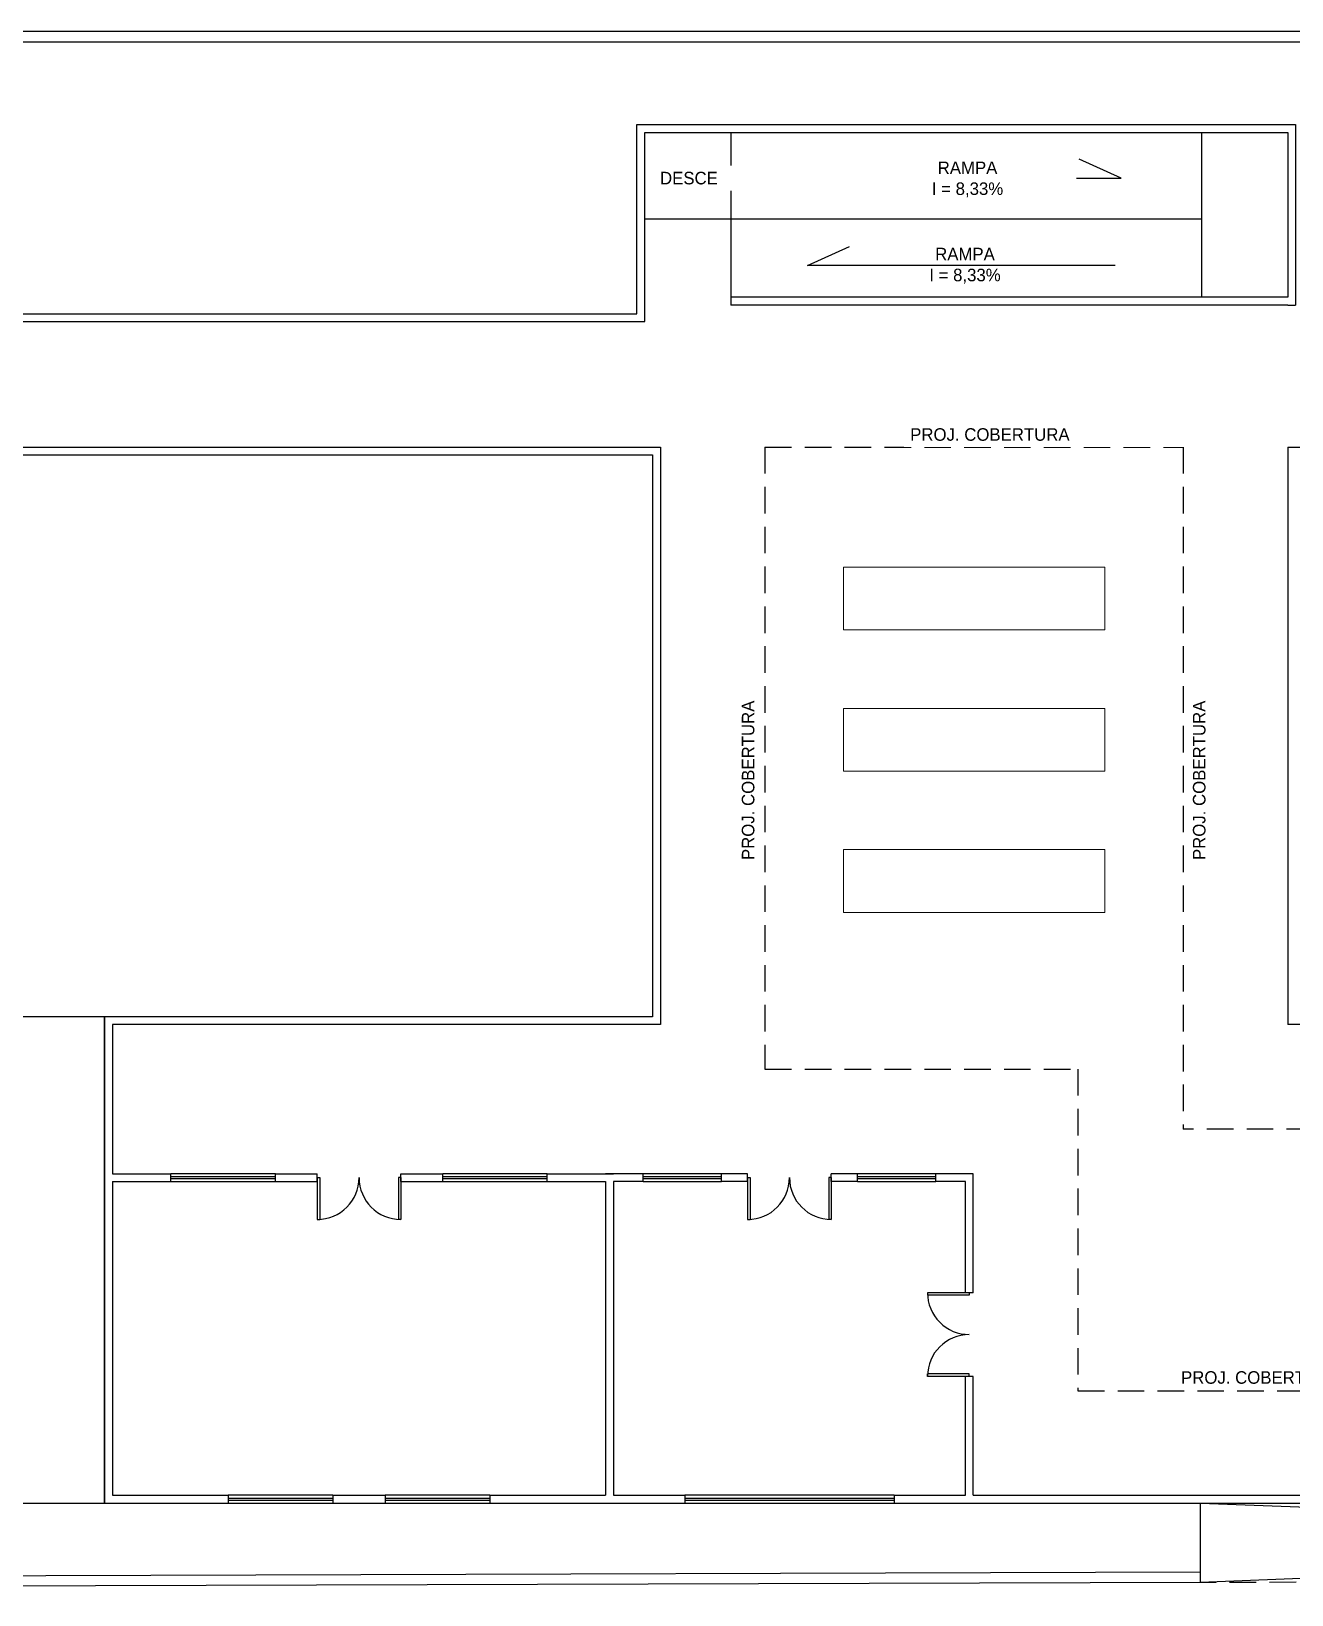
# Model space of a CAD drawing. Header units: centimetres. Extents: x 0 to 1099704, y -139216 to 99734.
# Drawn here: x 628852 to 631263, y -25076 to -22086 of the extents above; entities that cross this region are included whole.
import ezdxf

# ---------------------------------------------------------------- set-up
doc = ezdxf.new("R2010")
doc.units = ezdxf.units.CM
doc.header["$LTSCALE"] = 4
doc.linetypes.add('HIDDENX2', pattern=[19.05, 12.7, -6.35])
for name, color, linetype in [('0.1', 1, 'Continuous'), ('0.2', 2, 'Continuous'), ('0.4', 4, 'Continuous'), ('0.6', 6, 'Continuous'), ('02-CONT', 2, 'Continuous'), ('C-TEXTO-02', 2, 'Continuous'), ('VISTA3', 3, 'Continuous')]:
    doc.layers.add(name, color=color, linetype=linetype)
doc.styles.add('Símbolos', font='ERASLGHT.TTF')

# ---------------------------------------------------------------- blocks, each defined once
blk = doc.blocks.new('1_00')
for p, q in [((-129.2, 59.1), (-129.2, 109.1)), ((-129.2, 109.1), (-126.2, 109.1)), ((-126.2, 59.1), (-126.2, 109.1)), ((-29.2, 109.1), (-32.2, 109.1)), ((-32.2, 59.1), (-32.2, 109.1)), ((-29.2, 59.1), (-29.2, 109.1)), ((-129.2, 59.1), (-126.2, 59.1)), ((-29.2, 59.1), (-32.2, 59.1))]:
    blk.add_line(p, q)
at = {"color": 1}
for centre, start, end in [((-129.2, 59.1), 0, 90), ((-29.2, 59.1), 90, 180)]:
    blk.add_arc(centre, 50, start, end, dxfattribs=at)

msp = doc.modelspace()

# ---------------------------------------------------------------- linework, layer by layer
at = {"layer": '0.1'}
for p, q in [((630190.672, -22279.58), (630190.672, -22594.576)), ((631090.672, -22279.58), (631090.672, -22594.576)), ((630025.672, -22444.576), (631090.672, -22444.576)), ((634842.672, -24900.58), (631088.375, -25052.383)), ((631088.375, -24900.678, 72875.6), (634928.918, -25041.884))]:
    msp.add_line(p, q, dxfattribs=at)
at = {"layer": '0.1', "linetype": 'HIDDENX2'}
for p, q in [((630255.672, -22881.112), (631055.672, -22881.112)), ((631055.672, -22881.112), (631055.672, -24185.58))]:
    msp.add_line(p, q, dxfattribs=at)
for points in [[(630255.672, -22881.112), (630255.672, -24070.58)], [(630255.672, -24070.58), (630854.075, -24070.58), (630854.075, -24685.58), (631532.672, -24685.58), (631532.672, -24185.58), (631055.672, -24185.58)], [(634928.918, -25041.884), (631088.375, -25052.383)]]:
    msp.add_lwpolyline(points, dxfattribs=at)
at = {"layer": '0.1', "lineweight": 9}
for points in [[(630405.672, -23230.846), (630905.672, -23230.846), (630905.672, -23110.846), (630405.672, -23110.846)], [(630405.672, -23500.846), (630905.672, -23500.846), (630905.672, -23380.846), (630405.672, -23380.846)], [(630405.672, -23770.846), (630905.672, -23770.846), (630905.672, -23650.846), (630405.672, -23650.846)]]:
    msp.add_lwpolyline(points, close=True, dxfattribs=at)
at = {"layer": '0.2'}
for p, q in [((629319.273, -24270.58), (629119.273, -24270.58)), ((629839.273, -24270.58), (629639.273, -24270.58)), ((630172.474, -24270.58), (630022.474, -24270.58)), ((630582.474, -24270.58), (630432.474, -24270.58)), ((629319.273, -24276.58), (629119.273, -24276.58)), ((629119.273, -24279.58), (629319.273, -24279.58)), ((629119.273, -24285.58), (629319.273, -24285.58)), ((629839.273, -24276.58), (629639.273, -24276.58)), ((629639.273, -24279.58), (629839.273, -24279.58)), ((629639.273, -24285.58), (629839.273, -24285.58)), ((630172.474, -24276.58), (630022.474, -24276.58)), ((630022.474, -24279.58), (630172.474, -24279.58)), ((630022.474, -24285.58), (630172.474, -24285.58)), ((630582.474, -24276.58), (630432.474, -24276.58)), ((630432.474, -24279.58), (630582.474, -24279.58)), ((630432.474, -24285.58), (630582.474, -24285.58)), ((629429.273, -24885.58), (629229.273, -24885.58)), ((629429.273, -24891.58), (629229.273, -24891.58)), ((629229.273, -24894.58), (629429.273, -24894.58)), ((629229.273, -24900.58), (629429.273, -24900.58)), ((629729.273, -24885.58), (629529.273, -24885.58)), ((629729.273, -24891.58), (629529.273, -24891.58)), ((629529.273, -24894.58), (629729.273, -24894.58)), ((629529.273, -24900.58), (629729.273, -24900.58)), ((630502.474, -24885.58), (630102.474, -24885.58)), ((630502.474, -24891.58), (630102.474, -24891.58)), ((630102.474, -24894.58), (630502.474, -24894.58)), ((630102.474, -24900.58), (630502.474, -24900.58)), ((631088.375, -25052.383), (631088.375, -24900.678, 72875.6))]:
    msp.add_line(p, q, dxfattribs=at)
msp.add_lwpolyline([(627072.663, -24900.58), (628992.672, -24900.58), (628992.672, -23970.58), (627072.663, -23970.58)], close=True, dxfattribs=at)
at = {"layer": '0.4'}
for points in [[(631088.375, -25032.382), (627072.663, -25045.147)], [(631088.375, -25052.383), (627072.663, -25064.454)]]:
    msp.add_lwpolyline(points, dxfattribs=at)
at = {"layer": '0.6'}
for p, q in [((631255.672, -22594.576), (630190.672, -22594.576)), ((630190.672, -22594.576), (630190.672, -22609.576)), ((631255.672, -22609.576), (630190.672, -22609.576)), ((631255.672, -22609.576), (631270.672, -22609.576)), ((628616.439, -22896.112), (630040.672, -22896.112)), ((631255.672, -22881.112), (631475.672, -22881.112)), ((631255.672, -22896.112), (631255.672, -23985.58)), ((631732.672, -23985.58), (631255.672, -23985.58)), ((629007.672, -24270.58), (629119.273, -24270.58)), ((629119.273, -24285.58), (629119.273, -24270.58)), ((629319.273, -24285.58), (629319.273, -24270.58)), ((629319.273, -24270.58), (629399.273, -24270.58)), ((629399.273, -24285.58), (629399.273, -24270.58)), ((629559.273, -24285.58), (629559.273, -24270.58)), ((629559.273, -24270.58), (629639.273, -24270.58)), ((629639.273, -24285.58), (629639.273, -24270.58)), ((629839.273, -24285.58), (629839.273, -24270.58)), ((629839.273, -24270.58), (629965.873, -24270.58)), ((630022.474, -24285.58), (630022.474, -24270.58)), ((630172.474, -24285.58), (630172.474, -24270.58)), ((630222.474, -24285.58), (630222.474, -24270.58)), ((630382.474, -24285.58), (630382.474, -24270.58)), ((630432.474, -24285.58), (630432.474, -24270.58)), ((630582.474, -24285.58), (630582.474, -24270.58)), ((629007.672, -24285.58), (629119.273, -24285.58)), ((629319.273, -24285.58), (629399.273, -24285.58)), ((629559.273, -24285.58), (629639.273, -24285.58)), ((629839.273, -24285.58), (629950.873, -24285.58)), ((630654.075, -24498.08), (630639.075, -24498.08)), ((630654.075, -24658.08), (630639.075, -24658.08)), ((628992.672, -24900.58), (629229.273, -24900.58)), ((629007.672, -24885.58), (629229.273, -24885.58)), ((629229.273, -24885.58), (629229.273, -24900.58)), ((629429.273, -24885.58), (629429.273, -24900.58)), ((629429.273, -24885.58), (629529.273, -24885.58)), ((629429.273, -24900.58), (629529.273, -24900.58)), ((629529.273, -24885.58), (629529.273, -24900.58)), ((629729.273, -24885.58), (629729.273, -24900.58)), ((629729.273, -24885.58), (629950.873, -24885.58)), ((629729.273, -24900.58), (629950.873, -24900.58)), ((630102.474, -24885.58), (630102.474, -24900.58)), ((630502.474, -24885.58), (630502.474, -24900.58)), ((630654.075, -24885.58), (631732.672, -24885.58)), ((630654.075, -24900.58), (631732.672, -24900.58))]:
    msp.add_line(p, q, dxfattribs=at)
for points in [[(628616.439, -22881.112), (630055.672, -22881.112), (630055.672, -23985.58), (629007.672, -23985.58), (629007.672, -24270.58)], [(630040.672, -22896.112), (630040.672, -23970.58), (628992.672, -23970.58), (628992.672, -24900.58)], [(631255.672, -22881.112), (631255.672, -22896.112)], [(630022.474, -24270.58), (629950.873, -24270.58)], [(630222.474, -24270.58), (630172.474, -24270.58)], [(630432.474, -24270.58), (630382.474, -24270.58)], [(630654.075, -24498.08), (630654.075, -24270.58), (630582.474, -24270.58)], [(629007.672, -24285.58), (629007.672, -24885.58)], [(629950.873, -24285.58), (629950.873, -24885.58)], [(630022.474, -24285.58), (629965.873, -24285.58), (629965.873, -24885.58), (630102.474, -24885.58)], [(630222.474, -24285.58), (630172.474, -24285.58)], [(630432.474, -24285.58), (630382.474, -24285.58)], [(630639.075, -24498.08), (630639.075, -24285.58), (630582.474, -24285.58)], [(630502.474, -24885.58), (630639.075, -24885.58), (630639.075, -24658.08)], [(630654.075, -24885.58), (630654.075, -24658.08)], [(629950.873, -24900.58), (630102.474, -24900.58)], [(630502.474, -24900.58), (630654.075, -24900.58)]]:
    msp.add_lwpolyline(points, dxfattribs=at)
at = {"layer": 'VISTA3'}
msp.add_lwpolyline([(630398.845, -22367.305), (630936.735, -22367.305), (630856.662, -22330.553)], dxfattribs=at)

# ---------------------------------------------------------------- block references
at = {"layer": '02-CONT', "xscale": 1.599999999999993, "yscale": 1.599999999999993, "zscale": 1.599999999999993}
for p, rotation in [((629352.596, -24183.596), 180), ((630175.797, -24183.596), 180), ((630741.058, -24451.403), 89.99999999999999)]:
    msp.add_blockref('1_00', p, dxfattribs=dict(at, rotation=rotation))

# ---------------------------------------------------------------- texts
at = {"layer": 'C-TEXTO-02', "insert": (630442.342, -22500.136), "char_height": 24, "width": 391.80878, "attachment_point": 1, "style": 'Símbolos', "bg_fill": 2}
msp.add_mtext('\\pxqc;RAMPA\\PI = 8,33%', dxfattribs=at)

# ---------------------------------------------------------------- next in the draw order: linework, layer by layer
at = {"layer": 'VISTA3'}
msp.add_lwpolyline([(630925.146, -22534.271), (630336.996, -22534.271), (630417.068, -22497.519)], dxfattribs=at)

# ---------------------------------------------------------------- next in the draw order: texts
at = {"layer": 'C-TEXTO-02', "char_height": 24, "style": 'Símbolos', "bg_fill": 2}
for s, insert, width, attachment_point in [('\\pxqc;RAMPA\\PI = 8,33%', (630839.002, -22335.136), 391.80878, 3), ('PROJ. COBERTURA', (630533.43, -22845.153), 536.35929, 1), ('PROJ. COBERTURA', (631051.457, -24648.254), 536.35929, 1)]:
    msp.add_mtext(s, dxfattribs=dict(at, insert=insert, width=width, attachment_point=attachment_point))
at = {"layer": 'C-TEXTO-02', "char_height": 24, "width": 536.35929, "attachment_point": 1, "rotation": 90, "style": 'Símbolos', "bg_fill": 2}
for insert in [(630211.378, -23670.891), (631074.168, -23670.891)]:
    msp.add_mtext('PROJ. COBERTURA', dxfattribs=dict(at, insert=insert))

# ---------------------------------------------------------------- next in the draw order: linework, layer by layer
at = {"layer": '0.6'}
for points in [[(628616.439, -22626.115), (630010.672, -22626.115), (630010.672, -22264.58), (631270.672, -22264.58), (631270.672, -22609.576)], [(628616.439, -22641.115), (630025.672, -22641.115), (630025.672, -22279.58), (631255.672, -22279.58), (631255.672, -22594.576)]]:
    msp.add_lwpolyline(points, dxfattribs=at)

# ---------------------------------------------------------------- next in the draw order: texts
at = {"layer": 'C-TEXTO-02', "insert": (630054.967, -22354.832), "char_height": 24, "width": 391.80878, "attachment_point": 1, "style": 'Símbolos', "bg_fill": 2}
msp.add_mtext('DESCE', dxfattribs=at)

# ---------------------------------------------------------------- next in the draw order: linework, layer by layer
at = {"layer": '0.4'}
for points in [[(622591.216, -25075.611), (622571.614, -25075.665), (622953.5, -22086.115), (635953.94, -22086.115), (635116.01, -24502.383)], [(622594.339, -25055.603), (622971.108, -22106.115), (635925.836, -22106.115), (635101.777, -24482.383)]]:
    msp.add_lwpolyline(points, dxfattribs=at)

doc.saveas('drawing.dxf')
